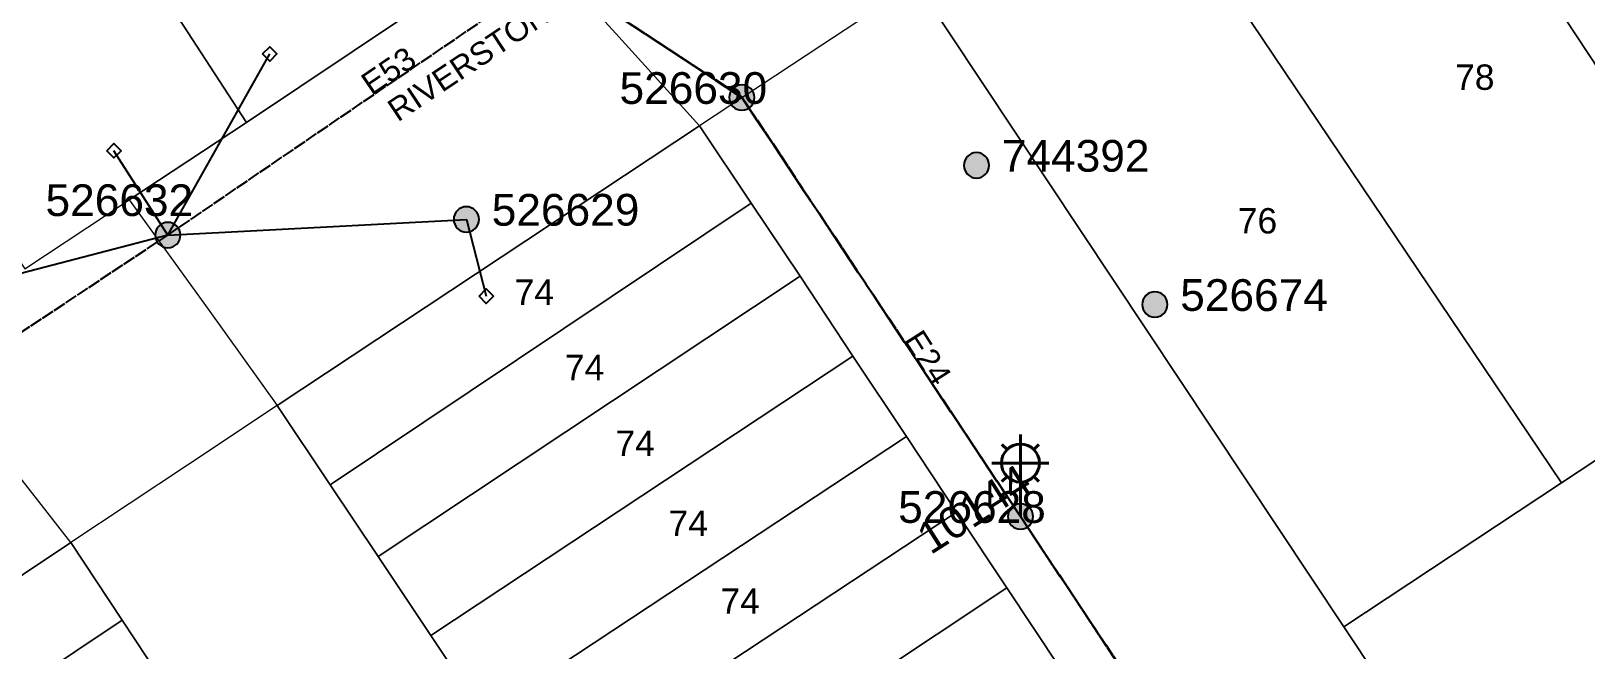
# Model space of a CAD drawing. Header units: metres. Extents: x 302064 to 304096, y 6268242 to 6271990.
# Drawn here: x 302624.7 to 302747.3, y 6270901.4 to 6270950.2 of the extents above; entities that cross this region are included whole.
import ezdxf
from ezdxf.enums import TextEntityAlignment as Align

# ---------------------------------------------------------------- set-up
doc = ezdxf.new("R2010")
doc.units = ezdxf.units.M
doc.linetypes.add('Cable Exist OH', pattern=[1, 1, 0])
doc.layers.get('0').update_dxf_attribs({"color": 6})
for name, color, linetype in [('_User_LV_Exist', 7, 'Continuous'), ('Equip_SP_SL_EXT', 7, 'Continuous'), ('Mains_HV_EXT', 1, 'Continuous'), ('Mains_LV_EXT', 5, 'Continuous'), ('Mains_SL_EXT', 3, 'Continuous'), ('Services_SP_EXT', 7, 'Continuous'), ('SupportsOH_SP_TR_HV_LV_SL_EXT', 7, 'Continuous')]:
    doc.layers.add(name, color=color, linetype=linetype)
doc.layers.add('Cadastre Land Parcels_SP_EXT', color=7, linetype='Continuous', lineweight=5)
doc.layers.add('Cadastre Roads_SP_EXT', color=9, linetype='Continuous', lineweight=5)
doc.styles.add('iecARIAL', font='arial.ttf', dxfattribs={"height": 2})
doc.styles.add('POLE_LABEL', font='arial.ttf')
doc.styles.get("Standard").update_dxf_attribs({"font": 'arial.ttf'})

# ---------------------------------------------------------------- blocks, each defined once
blk = doc.blocks.new('SL_LANTERN_EXT')
at = {"lineweight": 40}
for p, q in [((0, 1.97), (0, 6.47)), ((-1.46, 5.68), (-1.06, 5.28)), ((1.46, 5.68), (1.06, 5.28)), ((-2.25, 4.22), (2.25, 4.22)), ((-1.46, 2.76), (-1.06, 3.16)), ((0, 0), (0, 2.72)), ((1.46, 2.76), (1.06, 3.16))]:
    blk.add_line(p, q, dxfattribs=at)
blk.add_circle((0, 4.22), 1.5, dxfattribs=at)
at = {"style": 'iecARIAL', "flags": 8}
blk.add_attdef('ASSET_NUM', (1.5, 1.5), '', height=2.5, dxfattribs=at)
for tag, p, height, flags in [('CONSTRUCTED_VOLTAGE', (0.98, -0.65), 0.2, 9), ('CONTROL_TYPE', (0.98, -0.85), 0.2, 9), ('LANTERN_PURPOSE', (0.98, -1.05), 0.2, 9), ('LANTERN_TYPE', (0.98, -1.25), 0.2, 9), ('LNUMBER', (2.18, -3.25), 2.5, 8), ('OPERATING_VOLTAGE', (0.98, -1.65), 0.2, 9), ('ORIENTATION', (0.98, -1.85), 0.2, 9), ('OWNED_BY', (0.98, -2.05), 0.2, 9), ('STATE', (0.98, -2.25), 0.2, 9), ('NO_PHASES', (0.98, -1.45), 0.2, 9), ('USAGE', (0.98, -2.45), 0.2, 9), ('CEXIST', (0.98, -2.65), 0.2, 9), ('CNEW', (0.98, -2.85), 0.2, 9), ('CNUMBER', (0.98, -3.05), 0.2, 9), ('CREMOVE', (0.98, -3.25), 0.2, 9), ('CREPLACE', (0.98, -3.45), 0.2, 9), ('LKINGHEIGHT', (0.98, -3.65), 0.2, 9), ('LBRACKET', (0.98, -3.85), 0.2, 9), ('LBRACKETVOCAB', (0.98, -4.05), 0.2, 9), ('LCATEGORY', (0.98, -4.25), 0.2, 9), ('LCHARGE1', (0.98, -4.45), 0.2, 9), ('LCHARGE1PERCENT', (0.98, -4.65), 0.2, 9), ('LCHARGE2', (0.98, -4.85), 0.2, 9), ('LCHARGE2PERCENT', (0.98, -5.05), 0.2, 9), ('LCHARGE3', (0.98, -5.25), 0.2, 9), ('LCHARGE3PERCENT', (0.98, -5.45), 0.2, 9), ('LEXIST', (0.98, -5.65), 0.2, 9), ('LLAMP', (0.98, -5.85), 0.2, 9), ('LLAMPVOCAB', (0.98, -6.05), 0.2, 9), ('LMAST', (0.98, -6.25), 0.2, 9), ('LMASTVOCAB', (0.98, -6.45), 0.2, 9), ('LNEW', (0.98, -6.65), 0.2, 9), ('LANTNUMBER', (0.98, -6.85), 0.2, 9), ('LOUTREACH', (0.98, -7.25), 0.2, 9), ('LOUTREACHVOCAB', (0.98, -7.45), 0.2, 9), ('LRATECODE', (0.98, -7.65), 0.2, 9), ('LREMOVE', (0.98, -7.85), 0.2, 9), ('LREPLACE', (0.98, -8.05), 0.2, 9), ('LTYPE', (0.98, -8.25), 0.2, 9), ('LTYPEVOCAB', (0.98, -8.45), 0.2, 9), ('LEGEND', (0.98, -8.65), 0.2, 9), ('STREETNAME', (0.98, -9.25), 0.2, 9), ('SUBURB', (0.98, -9.45), 0.2, 1), ('LOCATION', (0.98, -8.85), 0.2, 9), ('NOTES', (0.98, -9.05), 0.2, 9)]:
    blk.add_attdef(tag, p, '', height=height, dxfattribs=dict(flags=flags))
blk = doc.blocks.new('CCP_EXT')
at = {"flags": 9}
for tag, p in [('STATE', (0, -1.8)), ('LEGEND', (0, -1.4)), ('LIFE_SUPPORT', (0, -1.6)), ('NOTES', (0, -2))]:
    blk.add_attdef(tag, text='', height=0.2, dxfattribs=at).set_placement(p, align=Align.MIDDLE_LEFT)
blk.add_wipeout([(0, 0.57), (0.57, 0), (0, -0.57), (-0.57, 0)])
blk.add_lwpolyline([(-0.57, 0), (0, 0.57), (0.57, 0), (0, -0.57), (-0.57, 0)])
at = {"flags": 1}
blk.add_attdef('Z', (0, 0), '', height=0.2, dxfattribs=at)
at = {"flags": 9}
for tag, p in [('CCP_TYPE', (0, 0)), ('CONSTRUCTED_VOLTAGE', (0, -0.2)), ('OPERATING_VOLTAGE', (0, -0.6)), ('ORIENTATION', (0, -0.8)), ('OWNED_BY', (0, -1)), ('NO_PHASES', (0, -0.4)), ('USAGE', (0, -1.2))]:
    blk.add_attdef(tag, text='', height=0.2, dxfattribs=at).set_placement(p, align=Align.MIDDLE_LEFT)
blk = doc.blocks.new('POLE_EXT')
blk.add_hatch(color=256).paths.add_polyline_path([(-1, 0, 1), (1, 0, 1)])
blk.add_lwpolyline([(-1, 0, 1), (1, 0, 1)], format="xyb", close=True)
for tag, height, flags, p in [('pNumber', 2.5, 8, (-17.84, 2.07)), ('OWNED_BY', 0.2, 9, (1.35, -0.4)), ('SPECIAL_USE', 0.2, 9, (1.35, -0.8)), ('STATE', 0.2, 9, (1.35, -1)), ('PARENT', 0.2, 9, (1.35, -0.6)), ('USAGE', 0.2, 9, (1.35, -1.2)), ('cLV', 0.2, 9, (1.35, -1.4)), ('hDepth', 0.2, 9, (1.35, -1.6)), ('hDia', 0.2, 9, (1.35, -1.8)), ('cHV', 0.2, 9, (1.35, -2)), ('LBRACKET', 0.2, 9, (1.35, -2.2)), ('LExisting', 0.2, 9, (1.35, -2.4)), ('cLinedev', 0.2, 9, (1.35, -3.4)), ('LANTNUMBER', 0.2, 9, (1.35, -2.6)), ('LOther', 0.2, 9, (1.35, -2.8)), ('LRemove', 0.2, 9, (1.35, -3)), ('LEGEND', 0.2, 9, (1.35, -3.2)), ('LOCATION', 0.2, 9, (1.35, -3.6)), ('pExisting', 0.2, 9, (1.35, -3.8)), ('pFooting', 0.2, 9, (1.35, -4.4)), ('pNew', 0.2, 9, (1.35, -4.6)), ('pRelocate', 0.2, 9, (1.35, -5)), ('PFNUMBER', 0.2, 9, (1.35, -4)), ('NEWPFNUMBER', 0.2, 9, (1.35, -4.2)), ('pRemove', 0.2, 9, (1.35, -5.2)), ('pReplace', 0.2, 9, (1.35, -5.4)), ('pStay', 0.2, 9, (1.35, -5.6)), ('pType', 0.2, 9, (1.35, -5.8)), ('cspan', 0.2, 9, (1.35, -6)), ('STREETNAME', 0.2, 9, (1.35, -6.2)), ('SUBURB', 0.2, 9, (1.35, -6.4)), ('OPERATED_BY', 0.2, 9, (1.36, -7.01)), ('NOTES', 0.2, 9, (1.35, -6.6)), ('MAINTAINED_BY', 0.2, 9, (1.36, -6.81))]:
    blk.add_attdef(tag, text='', height=height, dxfattribs=dict(flags=flags)).set_placement(p, align=Align.MIDDLE_LEFT)
at = {"style": 'POLE_LABEL'}
for tag, height, flags, p in [('ASSET_NUM', 2.5, 8, (2, 2)), ('STRUCTURE_PLANT_NUMBER', 0.2, 9, (1.35, 0.03)), ('STREET_CODE', 0.2, 9, (1.35, -0.2))]:
    blk.add_attdef(tag, text='', height=height, dxfattribs=dict(at, flags=flags)).set_placement(p, align=Align.MIDDLE_LEFT)
at = {"flags": 1}
blk.add_attdef('Z', (1.35, -7.33), '', height=0.2, dxfattribs=at)

msp = doc.modelspace()

# ---------------------------------------------------------------- linework, layer by layer
at = {"layer": '_User_LV_Exist', "linetype": 'Cable Exist OH'}
for points in [[(302715.026, 6270893.448), (302702.727, 6270911.96), (302680.738, 6270945.002), (302665.771, 6270954.823)], [(302598.957, 6270909.985), (302635.4413, 6270934.1558)]]:
    msp.add_lwpolyline(points, dxfattribs=at)
at = {"layer": 'Cadastre Land Parcels_SP_EXT', "linetype": 'Continuous'}
for points in [[(302654.268, 6270951.472), (302629.312, 6270989.841), (302615.663, 6270982.873), (302616.977, 6270980.919), (302641.637, 6270943.044), (302654.268, 6270951.472)], [(302762.465, 6270925.86), (302779.055, 6270936.828), (302745.403, 6270987.659), (302728.855, 6270976.75), (302762.465, 6270925.86)], [(302641.637, 6270943.044), (302616.977, 6270980.919), (302599.284, 6270969.194), (302624.15, 6270931.484), (302632.398, 6270936.937), (302641.637, 6270943.044)], [(302762.465, 6270925.86), (302728.855, 6270976.75), (302711.364, 6270965.2), (302745.415, 6270914.617), (302762.465, 6270925.86)], [(302745.415, 6270914.617), (302711.364, 6270965.2), (302694.491, 6270954.052), (302728.238, 6270903.259), (302745.415, 6270914.617)], [(302822.447, 6270907.163), (302795.601, 6270947.728), (302779.055, 6270936.828), (302762.465, 6270925.86), (302745.415, 6270914.617), (302728.238, 6270903.259), (302755.071, 6270862.932), (302822.447, 6270907.163)], [(302681.486, 6270936.662), (302677.41, 6270942.776), (302644.082, 6270920.713), (302648.256, 6270914.466), (302681.486, 6270936.662)], [(302685.329, 6270930.908), (302681.486, 6270936.662), (302648.256, 6270914.466), (302652.029, 6270908.818), (302685.329, 6270930.908)], [(302689.509, 6270924.596), (302685.329, 6270930.908), (302652.029, 6270908.818), (302656.19, 6270902.588), (302689.509, 6270924.596)], [(302693.725, 6270918.262), (302689.509, 6270924.596), (302656.19, 6270902.588), (302660.408, 6270896.277), (302693.725, 6270918.262)], [(302697.686, 6270912.314), (302693.725, 6270918.262), (302660.408, 6270896.277), (302664.386, 6270890.322), (302697.686, 6270912.314)], [(302701.653, 6270906.337), (302697.686, 6270912.314), (302664.386, 6270890.322), (302668.434, 6270884.264), (302701.653, 6270906.337)], [(302631.849, 6270903.783), (302627.799, 6270909.904), (302594.306, 6270887.548), (302598.356, 6270881.42), (302631.849, 6270903.783)], [(302705.849, 6270900.019), (302701.653, 6270906.337), (302668.434, 6270884.264), (302672.539, 6270878.118), (302705.849, 6270900.019)], [(302635.719, 6270897.912), (302631.849, 6270903.783), (302598.356, 6270881.42), (302602.136, 6270875.698), (302635.719, 6270897.912)]]:
    msp.add_lwpolyline(points, close=True, dxfattribs=at)
at = {"layer": 'Cadastre Roads_SP_EXT', "linetype": 'Continuous'}
for points in [[(302755.071, 6270862.932), (302728.238, 6270903.259), (302728.238, 6270903.259), (302694.491, 6270954.052), (302687.048, 6270949.138), (302677.41, 6270942.776), (302681.486, 6270936.662), (302685.329, 6270930.908), (302689.509, 6270924.596), (302693.725, 6270918.262), (302697.686, 6270912.314), (302701.653, 6270906.337), (302705.849, 6270900.019)], [(302510.552, 6270832.095), (302521.671, 6270839.439), (302536.36, 6270849.122), (302544.061, 6270854.197), (302560.72, 6270865.089), (302571.958, 6270872.606), (302583.01, 6270879.978), (302594.306, 6270887.548), (302627.799, 6270909.904), (302627.799, 6270909.904), (302622.05, 6270917.229), (302615.419, 6270925.676), (302608.927, 6270921.359), (302593.654, 6270911.269), (302578.604, 6270901.275), (302563.533, 6270891.288), (302548.206, 6270881.099), (302533.108, 6270871.001), (302517.974, 6270860.912)], [(302660.408, 6270896.277), (302656.19, 6270902.588), (302652.029, 6270908.818), (302648.256, 6270914.466), (302648.256, 6270914.466), (302644.082, 6270920.713), (302636.984, 6270916), (302627.799, 6270909.904), (302631.849, 6270903.783), (302635.719, 6270897.912)]]:
    msp.add_lwpolyline(points, dxfattribs=at)
at = {"layer": 'Mains_HV_EXT', "linetype": 'Cable Exist OH'}
msp.add_lwpolyline([(302665.771, 6270954.823), (302680.7369, 6270945.0621), (302702.727, 6270911.9601), (302817.364, 6270739.7719), (302859.1149, 6270676.7302)], dxfattribs=at)
at = {"layer": 'Mains_LV_EXT', "linetype": 'Cable Exist OH'}
for points in [[(302715.026, 6270893.448), (302702.727, 6270911.96), (302680.738, 6270945.002), (302665.771, 6270954.823)], [(302598.957, 6270909.985), (302635.4413, 6270934.1558)]]:
    msp.add_lwpolyline(points, dxfattribs=at)
at = {"layer": 'Mains_SL_EXT', "linetype": 'Cable Exist OH'}
msp.add_lwpolyline([(302665.771, 6270954.823), (302680.738, 6270945.002), (302702.727, 6270911.96)], dxfattribs=at)
at = {"layer": 'Services_SP_EXT'}
msp.add_lwpolyline([(302635.4414, 6270934.1558), (302614.1303, 6270928.6099)], dxfattribs=at)

# ---------------------------------------------------------------- block references
at = {"layer": 'Equip_SP_SL_EXT'}
ref = msp.add_blockref('SL_LANTERN_EXT', (302702.727, 6270911.96), dxfattribs=at)
ref.add_attrib('ASSET_NUM', '10144', dxfattribs={"layer": '0', "height": 2.5, "rotation": 32.343813, "style": 'iecARIAL'}).set_placement((302704.227, 6270913.46), align=Align.BOTTOM_RIGHT)
at = {"layer": 'SupportsOH_SP_TR_HV_LV_SL_EXT'}
ref = msp.add_blockref('POLE_EXT', (302680.738, 6270945.002), dxfattribs=at)
ref.add_attrib('ASSET_NUM', '526630', dxfattribs={"layer": '0', "height": 2.5, "rotation": 0.020627, "style": 'POLE_LABEL'}).set_placement((302682.738, 6270945.752), align=Align.MIDDLE_RIGHT)
ref = msp.add_blockref('POLE_EXT', (302699.259, 6270939.654), dxfattribs=at)
ref.add_attrib('ASSET_NUM', '744392', dxfattribs={"layer": '0', "height": 2.5, "rotation": 359.988616, "style": 'POLE_LABEL'}).set_placement((302701.259, 6270940.404), align=Align.MIDDLE_LEFT)
ref = msp.add_blockref('POLE_EXT', (302635.4413, 6270934.1558), dxfattribs=at)
ref.add_attrib('ASSET_NUM', '526632', dxfattribs={"layer": '0', "height": 2.5, "style": 'POLE_LABEL'}).set_placement((302637.4413, 6270934.9058), align=Align.BOTTOM_RIGHT)
ref = msp.add_blockref('POLE_EXT', (302659, 6270935.394), dxfattribs=at)
ref.add_attrib('ASSET_NUM', '526629', dxfattribs={"layer": '0', "height": 2.5, "rotation": 0.04588, "style": 'POLE_LABEL'}).set_placement((302661, 6270936.144), align=Align.MIDDLE_LEFT)
ref = msp.add_blockref('POLE_EXT', (302713.333, 6270928.682), dxfattribs=at)
ref.add_attrib('ASSET_NUM', '526674', dxfattribs={"layer": '0', "height": 2.5, "rotation": 359.909163, "style": 'POLE_LABEL'}).set_placement((302715.333, 6270929.432), align=Align.MIDDLE_LEFT)
ref = msp.add_blockref('POLE_EXT', (302702.727, 6270911.96), dxfattribs=at)
ref.add_attrib('ASSET_NUM', '526628', dxfattribs={"layer": '0', "height": 2.5, "rotation": 359.974788, "style": 'POLE_LABEL'}).set_placement((302704.727, 6270912.71), align=Align.MIDDLE_RIGHT)

# ---------------------------------------------------------------- texts
at = {"layer": 'Cadastre Land Parcels_SP_EXT'}
for s, p in [('78', (302737.0247, 6270945.6067)), ('76', (302719.877, 6270934.282)), ('74', (302662.8085, 6270928.6543)), ('74', (302666.775, 6270922.7135)), ('74', (302670.7643, 6270916.7275)), ('74', (302674.958, 6270910.4307)), ('74', (302679.0513, 6270904.2938))]:
    msp.add_text(s, height=2, dxfattribs=at).set_placement(p)
at = {"layer": 'Cadastre Roads_SP_EXT'}
msp.add_text('RIVERSTONE RD', height=1.8, rotation=33.619678, dxfattribs=at).set_placement((302653.5831, 6270943.0338))
at = {"layer": 'Mains_LV_EXT'}
for s, rotation, p in [('E53', 34.271312, (302651.5179, 6270945.1107)), ('E24', 302.50987, (302693.46, 6270925.885))]:
    msp.add_text(s, height=1.8, rotation=rotation, dxfattribs=at).set_placement(p)

# ---------------------------------------------------------------- next in the draw order: block references
at = {"layer": 'Services_SP_EXT'}
for p in [(302643.4777, 6270948.4369), (302631.1915, 6270940.8089), (302660.568, 6270929.3377)]:
    msp.add_blockref('CCP_EXT', p, dxfattribs=at)

# ---------------------------------------------------------------- next in the draw order: block references
for p in [(302643.4777, 6270948.4369), (302631.1915, 6270940.8089), (302660.568, 6270929.3377)]:
    msp.add_blockref('CCP_EXT', p, dxfattribs=at)

# ---------------------------------------------------------------- next in the draw order: linework, layer by layer
at = {"layer": '_User_LV_Exist', "linetype": 'Cable Exist OH'}
msp.add_lwpolyline([(302635.4413, 6270934.1558), (302665.7709, 6270954.823)], dxfattribs=at)
at = {"layer": 'Cadastre Roads_SP_EXT', "linetype": 'Continuous'}
msp.add_lwpolyline([(302677.41, 6270942.776), (302670.785, 6270950.04), (302662.945, 6270958.638), (302660.107, 6270955.382), (302654.268, 6270951.472), (302641.637, 6270943.044), (302632.398, 6270936.937), (302638.616, 6270928.302), (302644.082, 6270920.713), (302677.41, 6270942.776)], close=True, dxfattribs=at)
at = {"layer": 'Mains_LV_EXT', "linetype": 'Cable Exist OH'}
msp.add_lwpolyline([(302635.4413, 6270934.1558), (302665.7709, 6270954.823)], dxfattribs=at)
at = {"layer": 'Services_SP_EXT'}
for points in [[(302635.4414, 6270934.1558), (302643.4778, 6270948.4369)], [(302635.4414, 6270934.1558), (302631.1915, 6270940.8089)], [(302635.4414, 6270934.1558), (302659, 6270935.394), (302660.5681, 6270929.3377)]]:
    msp.add_lwpolyline(points, dxfattribs=at)

doc.saveas('drawing.dxf')
